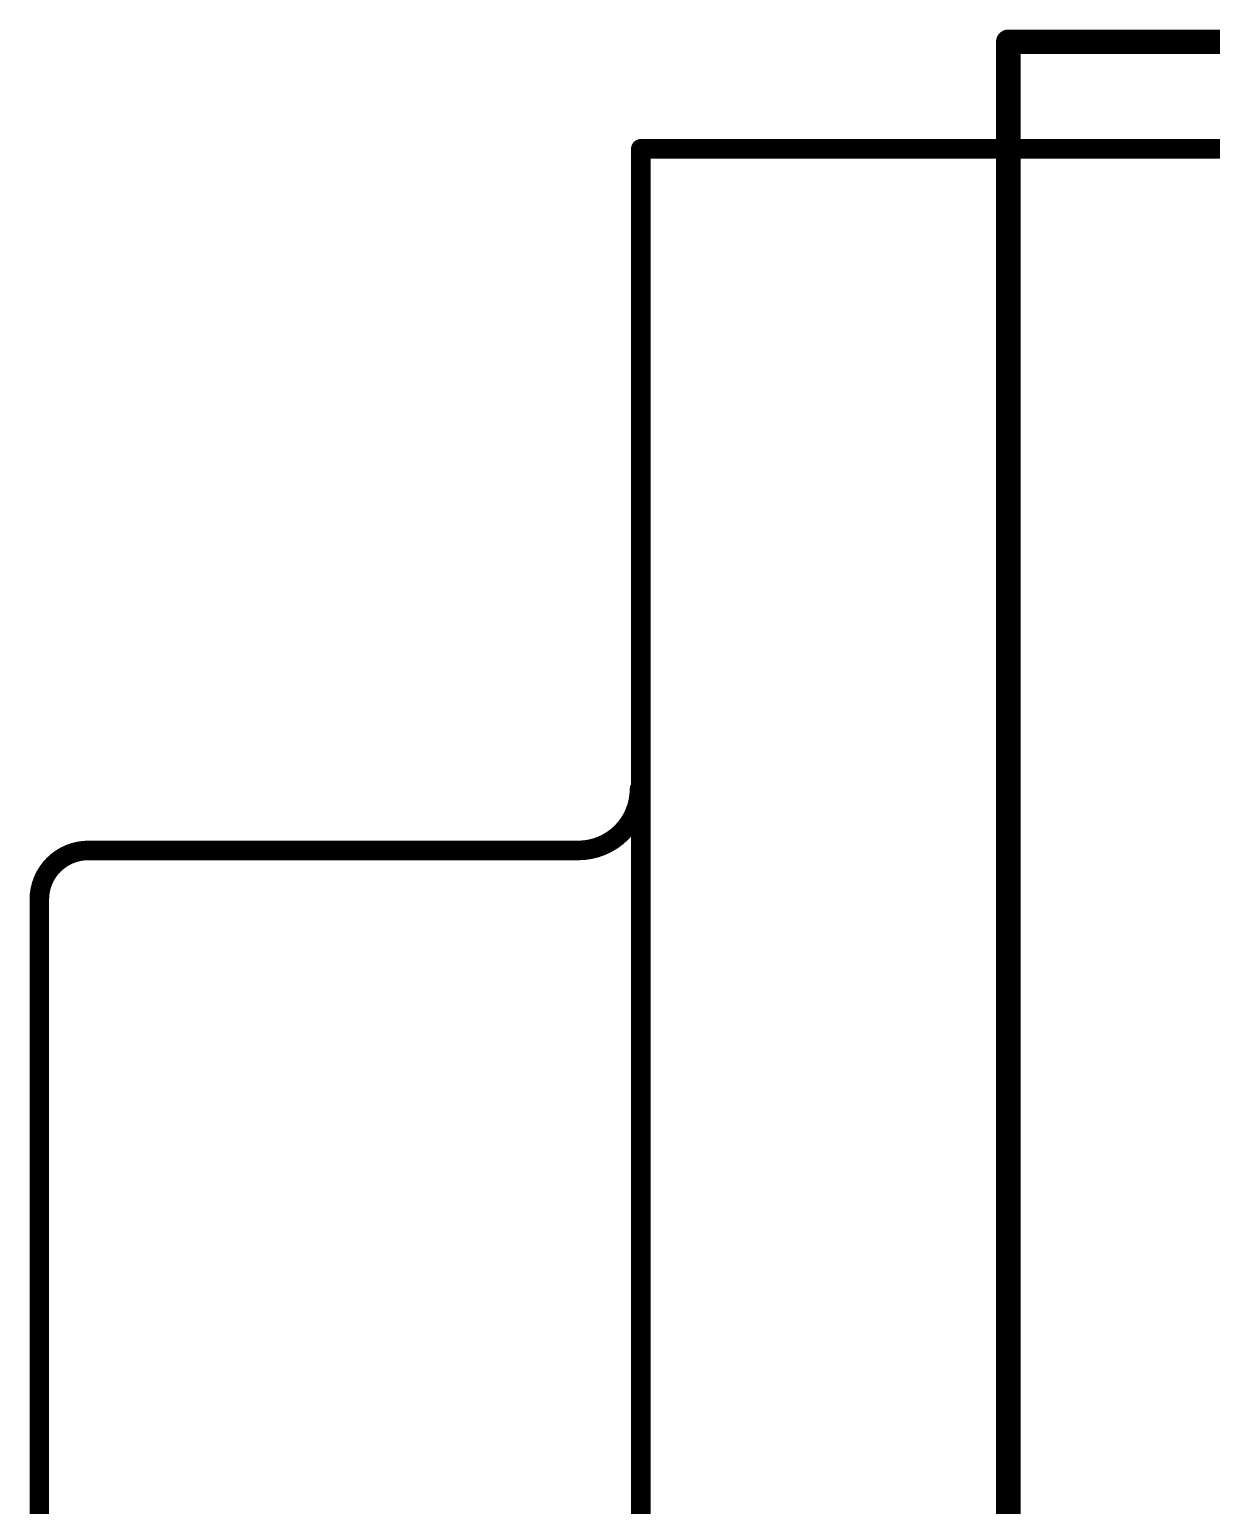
# Model space of a CAD drawing. Extents: x -10.1 to 20.4, y -11.4 to 45.8.
# Drawn here: x -10.15 to 2.11, y 30.55 to 45.85 of the extents above; entities that cross this region are included whole.
import ezdxf

# ---------------------------------------------------------------- set-up
doc = ezdxf.new("R2010")
doc.units = 0
for name, color, linetype in [('1', 12, 'CONTINUOUS'), ('16', 132, 'CONTINUOUS'), ('20', 53, 'CONTINUOUS'), ('21', 41, 'CONTINUOUS'), ('51', 53, 'CONTINUOUS')]:
    doc.layers.add(name, color=color, linetype=linetype)

msp = doc.modelspace()

# ---------------------------------------------------------------- linework, layer by layer
at = {"layer": '1', "const_width": 0.2032}
for points in [[(0, 0), (0, 45.72)], [(0, 45.72), (20.32, 45.72)]]:
    msp.add_lwpolyline(points, dxfattribs=at)
at = {"layer": '1', "const_width": 0.1016}
for points in [[(0.0508, 45.72, 1), (-0.0508, 45.72)], [(0, 45.7708, 1), (0, 45.6692)]]:
    msp.add_lwpolyline(points, format="xyb", dxfattribs=at)
at = {"layer": '16', "const_width": 0.2032}
for points in [[(0, 0), (0, 45.72)], [(0, 45.72), (20.32, 45.72)]]:
    msp.add_lwpolyline(points, dxfattribs=at)
at = {"layer": '16', "const_width": 0.1016}
for points in [[(0.0508, 45.72, 1), (-0.0508, 45.72)], [(0, 45.7708, 1), (0, 45.6692)]]:
    msp.add_lwpolyline(points, format="xyb", dxfattribs=at)
at = {"layer": '20', "const_width": 0.254}
for points in [[(20.32, 45.72), (0, 45.72)], [(0, 45.72), (0, 0)]]:
    msp.add_lwpolyline(points, dxfattribs=at)
at = {"layer": '20', "const_width": 0.127}
for points in [[(0, 45.7835, 1), (0, 45.6565)], [(0.0635, 45.72, 1), (-0.0635, 45.72)]]:
    msp.add_lwpolyline(points, format="xyb", dxfattribs=at)
at = {"layer": '21', "const_width": 0.2032}
msp.add_lwpolyline([(12.19, 44.61), (0.16, 44.61)], dxfattribs=at)
at = {"layer": '21', "const_width": 0.1016}
msp.add_lwpolyline([(0.16, 44.6608, 1), (0.16, 44.5592)], format="xyb", dxfattribs=at)
at = {"layer": '51', "const_width": 0.2032}
for points in [[(0.16, 44.61), (-3.81, 44.61)], [(-3.81, 13.81), (-3.81, 44.61)], [(-4.459, 37.338), (-9.539, 37.338)], [(-10.047, 21.59), (-10.047, 36.83)]]:
    msp.add_lwpolyline(points, dxfattribs=at)
at = {"layer": '51'}
for points, const_width in [([(-3.81, 44.6608, 1), (-3.81, 44.5592)], 0.1016), ([(-3.7592, 44.61, 1), (-3.8608, 44.61)], 0.1016), ([(0.16, 44.5592, 1), (0.16, 44.6608)], 0.1016), ([(-4.459, 37.338, 0.4142), (-3.824, 37.973)], 0.2032), ([(-3.7732, 37.973, 1), (-3.8748, 37.973)], 0.1016), ([(-9.539, 37.338, 0.4142), (-10.047, 36.83)], 0.2032), ([(-9.539, 37.3888, 1), (-9.539, 37.2872)], 0.1016), ([(-9.539, 37.2872, 1), (-9.539, 37.3888)], 0.1016), ([(-4.459, 37.3888, 1), (-4.459, 37.2872)], 0.1016), ([(-4.459, 37.2872, 1), (-4.459, 37.3888)], 0.1016), ([(-9.9962, 36.83, 1), (-10.0978, 36.83)], 0.1016), ([(-10.0978, 36.83, 1), (-9.9962, 36.83)], 0.1016)]:
    msp.add_lwpolyline(points, format="xyb", dxfattribs=dict(at, const_width=const_width))

doc.saveas('drawing.dxf')
